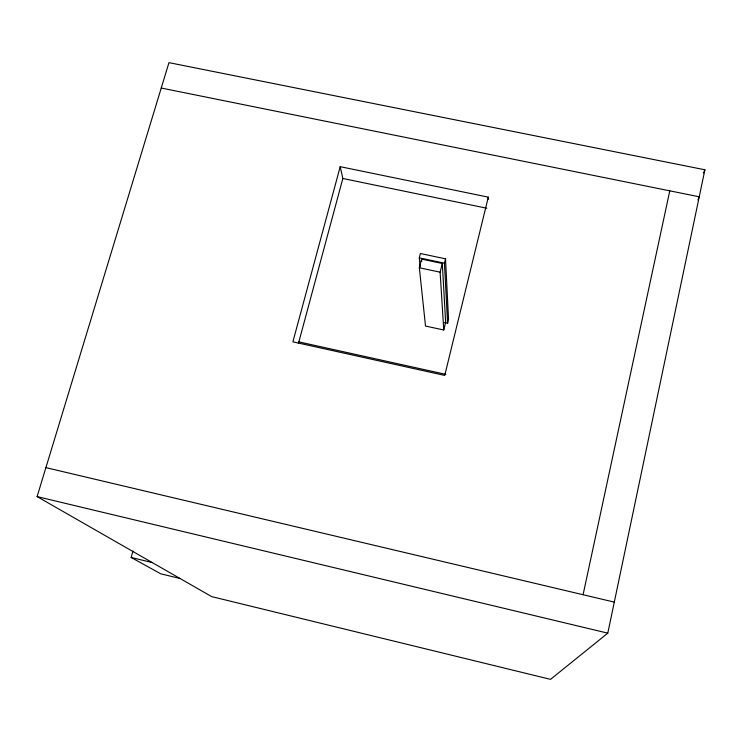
<?xml version="1.0" encoding="UTF-8"?>
<svg xmlns="http://www.w3.org/2000/svg" width="742" height="742" viewBox="0 0 742 742"><rect width="100%" height="100%" fill="white"/><g stroke="black" fill="none" stroke-linecap="round" stroke-linejoin="round"><path stroke-width="1.11" d="M488.227 199.412L488.301 197.149L340.207 166.681L292.886 341.839L444.736 375.424L488.301 197.149M607.791 633.158L704.9 169.779L168.953 62.643L37.1 496.602L211.674 596.614L550.518 679.357L607.791 633.158L37.1 496.602M583.082 594.732L669.776 190.842M444.3 322.594L447.602 323.308L448.548 319.468L445.525 258.837L420.371 253.514L419.276 257.845L420.222 267.009M443.753 329.995L445.645 322.288L442.288 263.493L421.539 259.097L419.341 267.769L425.509 326.035L443.753 329.995L440.117 272.193L442.288 263.493M447.602 323.308L444.439 263.178L445.525 258.837M298.405 343.602L342.85 178.488L340.207 166.681M180.065 578.5L160.736 573.798L131.149 557.465L132.994 551.028M703.583 172.997L704.9 169.779M697.897 200.006L699.242 196.797L161.246 88.029M342.85 178.488L486.789 208.233M419.276 257.845L444.439 263.178M419.341 267.769L440.117 272.193M298.776 341.867L445.868 374.385M45.902 467.627L614.293 602.114M131.149 557.465L152.277 562.584M421.539 259.097L421.762 261.37"/></g></svg>
